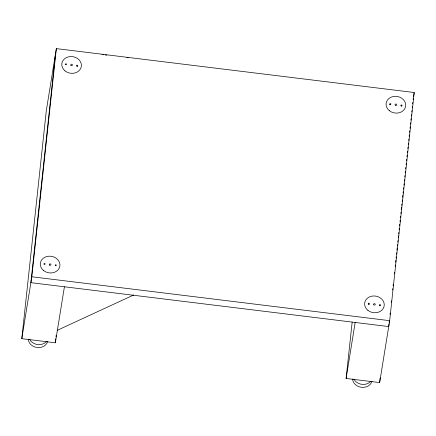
<?xml version="1.0" encoding="UTF-8"?>
<svg xmlns="http://www.w3.org/2000/svg" width="436" height="436" viewBox="0 0 436 436"><rect width="100%" height="100%" fill="white"/><g stroke="black" fill="none" stroke-linecap="round" stroke-linejoin="round"><path stroke-width="0.65" d="M64.419 286.784L55.35 342.789L21.8 338.674L46.325 110.521L56.348 48.619L414.2 92.519L389.675 320.678L379.652 382.579L346.102 378.464L352.141 322.269M55.394 54.511L30.869 282.67L388.721 326.575L389.01 323.866M21.8 338.674L31.828 276.773L56.348 48.619M55.35 342.789L55.786 338.728M56.004 336.696L56.151 335.344M379.652 382.579L380.159 377.838M389.157 322.509L389.304 321.158M390.029 314.389L390.176 313.032M391.343 302.203L391.484 300.845M392.651 290.016L392.798 288.659M393.087 285.951L393.234 284.599M394.4 273.764L394.542 272.413M395.196 266.32L395.343 264.963M395.637 262.254L395.855 260.227M396.073 258.194L396.215 256.842M396.509 254.134L396.651 252.776M396.945 250.068L397.163 248.04M397.381 246.008L397.528 244.656M397.817 241.947L397.964 240.59M398.253 237.882L398.471 235.854M398.689 233.821L398.836 232.47M399.125 229.761L399.272 228.404M399.567 225.695L399.708 224.344M400.003 221.635L400.144 220.284M400.439 217.575L400.58 216.218M400.875 213.509L401.022 212.158M401.311 209.449L401.529 207.416M401.747 205.389L401.894 204.032M402.183 201.323L402.33 199.971M402.619 197.263L402.837 195.23M403.055 193.203L403.202 191.845M403.496 189.137L403.638 187.785M403.932 185.077L404.074 183.72M404.368 181.011L404.515 179.659M404.804 176.951L404.951 175.599M405.24 172.89L405.387 171.533M405.676 168.825L405.823 167.473M406.112 164.764L406.259 163.413M406.548 160.704L406.695 159.347M406.984 156.638L407.131 155.287M407.426 152.578L407.567 151.227M407.862 148.518L408.003 147.161M408.298 144.452L408.445 143.101M408.734 140.392L408.881 139.04M409.17 136.332L409.317 134.975M409.606 132.266L409.753 130.914M410.042 128.206L410.189 126.854M410.478 124.146L410.625 122.789M410.919 120.08L411.061 118.728M411.355 116.02L411.497 114.668M411.791 111.959L411.933 110.602M412.227 107.894L412.374 106.542M412.663 103.833L412.81 102.476M413.099 99.773L413.246 98.416M346.102 378.464L355.171 322.455M413.562 96.454L414.2 92.519M57.187 330.341L133.748 294.949M102.089 54.587L103.43 54.751M105.441 54.996L106.782 55.159M126.871 57.628L128.211 57.792M31.828 276.773L389.675 320.678M46.314 341.71A9.859 8.36 9.2 0 1 29.572 339.301M47.649 341.404A9.859 8.36 9.2 0 1 37.273 347.525A9.859 8.36 9.2 0 1 28.236 339.224M77.041 66.327A0.561 0.48 9.2 0 1 77.461 66.555M379.636 305.767A0.561 0.48 9.2 0 1 380.121 305.827M368.703 304.377A0.561 0.48 9.2 0 1 369.123 304.611M401.098 106.128A0.561 0.48 9.2 0 1 401.583 106.188M389.708 104.869A0.561 0.48 9.2 0 1 390.4 104.82M370.616 381.5A9.859 8.36 9.2 0 1 353.874 379.091M371.952 381.189A9.859 8.36 9.2 0 1 361.575 387.315A9.859 8.36 9.2 0 1 352.539 379.015M76.763 65.923A0.561 0.48 9.2 0 0 77.717 65.792A0.561 0.48 9.2 0 0 77.068 65.144A0.561 0.48 9.2 0 0 76.763 65.923M65.58 64.55A0.561 0.48 9.2 0 0 66.534 64.419A0.561 0.48 9.2 0 0 65.885 63.776A0.561 0.48 9.2 0 0 65.58 64.55M70.981 65.405A0.845 0.719 9.2 0 0 72.398 65.177A0.845 0.719 9.2 0 0 71.395 64.228A0.845 0.719 9.2 0 0 70.981 65.405M65.062 70.915A9.859 8.36 9.2 0 0 81.216 67.057A9.859 8.36 9.2 0 0 68.496 56.833A9.859 8.36 9.2 0 0 65.062 70.915M55.307 265.562A0.561 0.48 9.2 0 0 56.26 265.431A0.561 0.48 9.2 0 0 55.606 264.783A0.561 0.48 9.2 0 0 55.307 265.562M44.123 264.189A0.561 0.48 9.2 0 0 45.077 264.058A0.561 0.48 9.2 0 0 44.423 263.409A0.561 0.48 9.2 0 0 44.123 264.189M49.524 265.039A0.845 0.719 9.2 0 0 50.941 264.81A0.845 0.719 9.2 0 0 49.938 263.862A0.845 0.719 9.2 0 0 49.524 265.039M43.6 270.549A9.859 8.36 9.2 0 0 59.754 266.696A9.859 8.36 9.2 0 0 47.039 256.466A9.859 8.36 9.2 0 0 43.6 270.549M379.609 305.347A0.561 0.48 9.2 0 0 380.557 305.216A0.561 0.48 9.2 0 0 379.909 304.573A0.561 0.48 9.2 0 0 379.609 305.347M368.425 303.974A0.561 0.48 9.2 0 0 369.379 303.848A0.561 0.48 9.2 0 0 368.725 303.2A0.561 0.48 9.2 0 0 368.425 303.974M373.826 304.829A0.845 0.719 9.2 0 0 375.243 304.601A0.845 0.719 9.2 0 0 374.235 303.652A0.845 0.719 9.2 0 0 373.826 304.829M367.902 310.339A9.859 8.36 9.2 0 0 384.056 306.486A9.859 8.36 9.2 0 0 371.341 296.257A9.859 8.36 9.2 0 0 367.902 310.339M401.066 105.714A0.561 0.48 9.2 0 0 402.019 105.583A0.561 0.48 9.2 0 0 401.371 104.934A0.561 0.48 9.2 0 0 401.066 105.714M389.882 104.34A0.561 0.48 9.2 0 0 390.836 104.209A0.561 0.48 9.2 0 0 390.187 103.561A0.561 0.48 9.2 0 0 389.882 104.34M395.283 105.19A0.845 0.719 9.2 0 0 396.7 104.962A0.845 0.719 9.2 0 0 395.697 104.013A0.845 0.719 9.2 0 0 395.283 105.19M389.364 110.7A9.859 8.36 9.2 0 0 405.518 106.847A9.859 8.36 9.2 0 0 392.798 96.618A9.859 8.36 9.2 0 0 389.364 110.7"/></g></svg>
